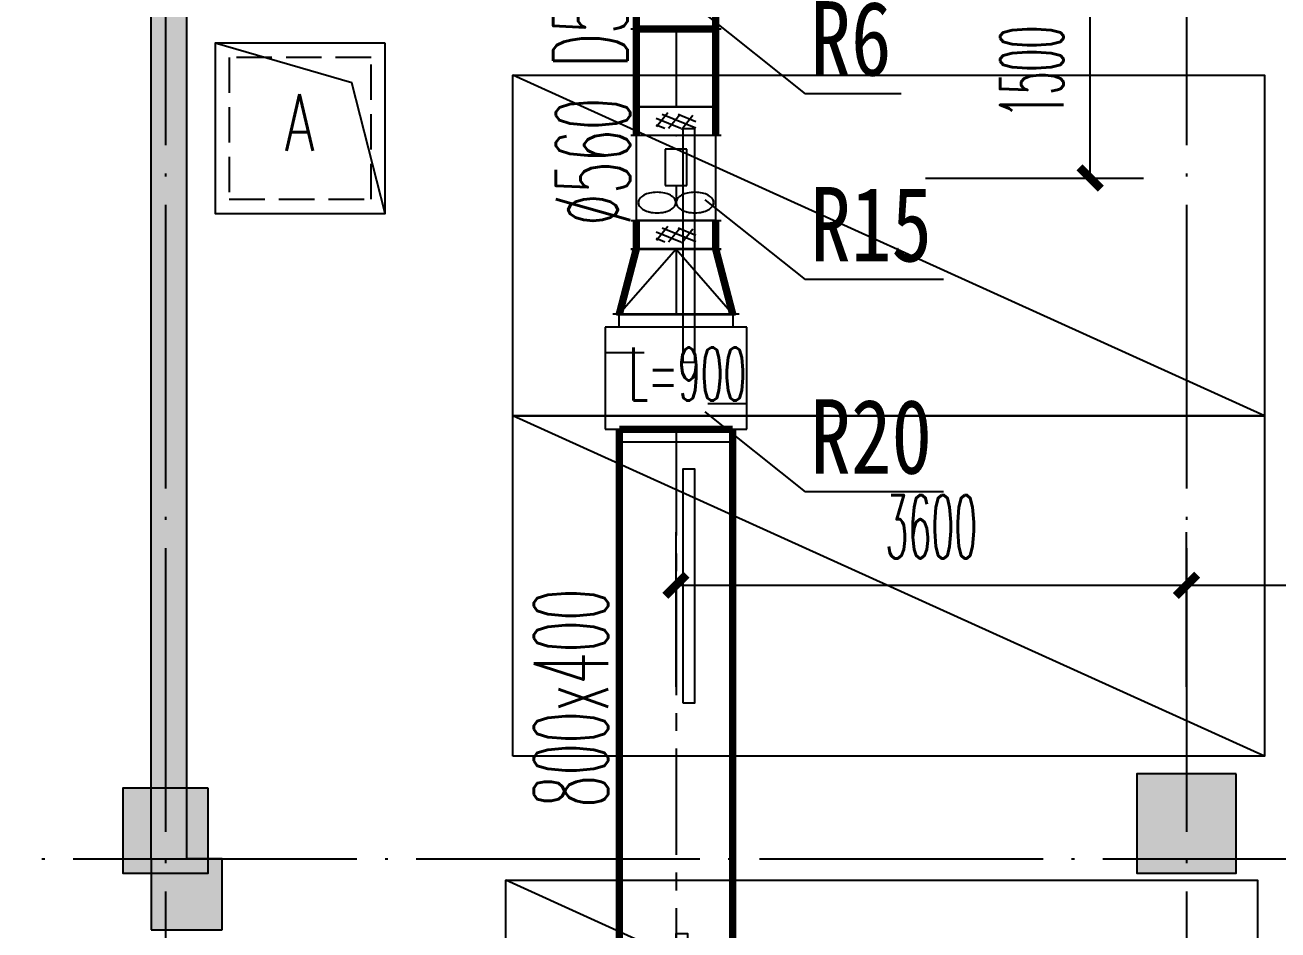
# Model space of a CAD drawing. Extents: x -888467 to -675969, y -675351 to -419232.
# Drawn here: x -776429 to -767595, y -468539 to -462161 of the extents above; entities that cross this region are included whole.
import ezdxf

# ---------------------------------------------------------------- set-up
doc = ezdxf.new("R2010")
doc.units = 0
doc.header["$LTSCALE"] = 1000
for name, pattern in [('__DASH', [0.35, 0.25, -0.1]), ('CENTER2', [1.125, 0.75, -0.125, 0.125, -0.125]), ('DOTE', [2.42, 2, -0.2, 0.02, -0.2])]:
    doc.linetypes.add(name, pattern=pattern)
doc.layers.get('0').update_dxf_attribs({"linetype": 'CONTINUOUS'})
doc.layers.get('Defpoints').update_dxf_attribs({"linetype": 'CONTINUOUS'})
for name, color, linetype in [('A-Pkng-Bdry', 132, 'CONTINUOUS'), ('A-WALL-PATT', 252, 'CONTINUOUS'), ('ACS_COM', 7, 'CONTINUOUS'), ('DIM_LEAD', 3, 'CONTINUOUS'), ('DOTE', 252, 'CONTINUOUS'), ('DUCT-送风中心线', 5, 'CENTER2'), ('DUCT-送风标注', 3, 'CONTINUOUS'), ('DUCT-送风法兰', 3, 'CONTINUOUS'), ('DUCT-送风管', 4, 'CONTINUOUS'), ('DUCT-送风管端线', 3, 'CONTINUOUS'), ('DUCT-送风管设备', 2, 'CONTINUOUS'), ('DUCT-送风阀门', 7, 'CONTINUOUS'), ('TH_DIM', 3, 'CONTINUOUS'), ('停车', 32, 'CONTINUOUS'), ('建筑层', 253, 'CONTINUOUS'), ('结构柱子', 253, 'CONTINUOUS')]:
    doc.layers.add(name, color=color, linetype=linetype)
doc.styles.add('-黑体', font='', dxfattribs={"width": 0.8})
doc.styles.add('_TCH_DIM_T3', font='simplex.shx', dxfattribs={"width": 0.423529, "bigfont": 'gbcbig.shx'})
doc.styles.add('HZF', font='simplex.shx', dxfattribs={"width": 0.5, "bigfont": 'gbcbig.shx'})
doc.styles.add('房间名称', font='simplex.shx', dxfattribs={"width": 0.75, "bigfont": 'gbcbig.shx'})
doc.styles.get('-黑体').set_extended_font_data('SimHei')
doc.dimstyles.new('_TCH_ARCH&&150', dxfattribs={"dimtxt": 446.25, "dimasz": 150, "dimexe": 375, "dimexo": 450, "dimgap": 189.375, "dimtad": 1, "dimdec": 0, "dimzin": 0, "dimdsep": 46, "dimtxsty": '_TCH_DIM_T3', "dimblk": 'ARCHTICK', "dimcen": 0.09, "dimclrt": 7, "dimazin": 2, "dimtfac": 1, "dimtdec": 0, "dimtix": 1, "dimtmove": 2, "dimatfit": 3, "dimfxl": 1, "dimtolj": 1, "dimtzin": 0, "dimarcsym": 0})

# ---------------------------------------------------------------- blocks, each defined once
blk = doc.blocks.new('ltcw')
at = {"layer": 'A-Pkng-Bdry', "color": 252}
blk.add_line((28605.2, 362729.5), (26205.2, 357429.5), dxfattribs=at)
for points in [[(28605.2, 357429.5), (26205.2, 357429.5), (26205.2, 362729.5), (28605.2, 362729.5)], [(28230.6, 358629.5), (26579.8, 358629.5), (26579.8, 358709.8), (28230.6, 358709.8)]]:
    blk.add_lwpolyline(points, close=True, dxfattribs=at)
blk = doc.blocks.new('A$C2B1B7B0A')
at = {"layer": '结构柱子'}
h = blk.add_hatch(color=253, dxfattribs=at)
h.dxf.hatch_style = 1
h.paths.add_polyline_path([(88750, 32900), (88050, 32900), (88050, 32200), (88750, 32200)])
h = blk.add_hatch(color=253, dxfattribs=at)
h.dxf.hatch_style = 1
h.paths.add_polyline_path([(81500, 32800), (80900, 32800), (80900, 32200), (81500, 32200)])
at = {"layer": '结构柱子', "color": 253}
for points in [[(88750, 32900), (88050, 32900), (88050, 32200), (88750, 32200)], [(81500, 32800), (80900, 32800), (80900, 32200), (81500, 32200)]]:
    blk.add_lwpolyline(points, close=True, dxfattribs=at)
blk = doc.blocks.new('_ArchTick')
at = {"color": 0, "linetype": 'ByBlock', "const_width": 0.4}
blk.add_lwpolyline([(-0.5, -0.5), (0.5, 0.5)], dxfattribs=at)
blk = doc.blocks.new('*D516')
at = {"layer": 'Defpoints', "color": 0, "transparency": 16777216}
for p in [(-770529, -461738.7), (-768918.2, -461738.7), (-770529, -463238.7)]:
    blk.add_point(p, dxfattribs=at)
at = {"layer": 'TH_DIM', "color": 0, "lineweight": -2, "transparency": 16777216}
for p, q in [((-770079, -461738.7), (-768543.2, -461738.7)), ((-768918.2, -463238.7), (-768918.2, -461738.7)), ((-770079, -463238.7), (-768543.2, -463238.7))]:
    blk.add_line(p, q, dxfattribs=at)
at = {"layer": 'TH_DIM', "color": 0, "lineweight": -2, "transparency": 16777216, "xscale": 150, "yscale": 150, "zscale": 150}
for p, rotation in [((-768918.2, -461738.7), 90), ((-768918.2, -463238.7), 270)]:
    blk.add_blockref('_ArchTick', p, dxfattribs=dict(at, rotation=rotation))
at = {"layer": 'TH_DIM', "color": 7, "transparency": 16777216, "insert": (-769330.7, -462488.7), "char_height": 446.25, "attachment_point": 5, "rotation": 90, "style": '_TCH_DIM_T3'}
blk.add_mtext('\\A1;1500', dxfattribs=at)
blk = doc.blocks.new('*D581')
at = {"layer": 'Defpoints', "color": 0, "transparency": 16777216}
for p in [(-765639.1, -466109.5), (-768239.1, -467275.7), (-765639.1, -467275.7)]:
    blk.add_point(p, dxfattribs=at)
at = {"layer": 'TH_DIM', "color": 0, "lineweight": -2, "transparency": 16777216}
for p, q in [((-768239.1, -466825.7), (-768239.1, -465734.5)), ((-765639.1, -466825.7), (-765639.1, -465734.5)), ((-768239.1, -466109.5), (-765639.1, -466109.5))]:
    blk.add_line(p, q, dxfattribs=at)
at = {"layer": 'TH_DIM', "color": 0, "lineweight": -2, "transparency": 16777216, "xscale": 150, "yscale": 150, "zscale": 150, "rotation": 180}
blk.add_blockref('_ArchTick', (-768239.1, -466109.5), dxfattribs=at)
at = {"layer": 'TH_DIM', "color": 0, "lineweight": -2, "transparency": 16777216, "xscale": 150, "yscale": 150, "zscale": 150}
blk.add_blockref('_ArchTick', (-765639.1, -466109.5), dxfattribs=at)
at = {"layer": 'TH_DIM', "color": 7, "transparency": 16777216, "insert": (-766939.1, -465697), "char_height": 446.25, "attachment_point": 5, "style": '_TCH_DIM_T3'}
blk.add_mtext('\\A1;2600', dxfattribs=at)
blk = doc.blocks.new('*D582')
at = {"layer": 'Defpoints', "color": 0, "transparency": 16777216}
for p in [(-768239.1, -466109.5), (-771839.1, -467275.7), (-768239.1, -467275.7)]:
    blk.add_point(p, dxfattribs=at)
at = {"layer": 'TH_DIM', "color": 0, "lineweight": -2, "transparency": 16777216}
for p, q in [((-771839.1, -466825.7), (-771839.1, -465734.5)), ((-768239.1, -466825.7), (-768239.1, -465734.5)), ((-771839.1, -466109.5), (-768239.1, -466109.5))]:
    blk.add_line(p, q, dxfattribs=at)
at = {"layer": 'TH_DIM', "color": 0, "lineweight": -2, "transparency": 16777216, "xscale": 150, "yscale": 150, "zscale": 150, "rotation": 180}
blk.add_blockref('_ArchTick', (-771839.1, -466109.5), dxfattribs=at)
at = {"layer": 'TH_DIM', "color": 0, "lineweight": -2, "transparency": 16777216, "xscale": 150, "yscale": 150, "zscale": 150}
blk.add_blockref('_ArchTick', (-768239.1, -466109.5), dxfattribs=at)
at = {"layer": 'TH_DIM', "color": 7, "transparency": 16777216, "insert": (-770039.1, -465697), "char_height": 446.25, "attachment_point": 5, "style": '_TCH_DIM_T3'}
blk.add_mtext('\\A1;3600', dxfattribs=at)
blk = doc.blocks.new('$轴流风机$00000011')
for p, q in [((-500, 500, 0), (-500, -500, 0)), ((500, 500, 0), (-500, 500, 0)), ((500, -500, 0), (500, 500, 0)), ((-339, 135, 0), (-339, -135, 0)), ((88, 135, 0), (-339, 135, 0)), ((88, -135, 0), (88, 135, 0)), ((88, 0, 0), (288, 0, 0)), ((-339, -135, 0), (88, -135, 0)), ((-500, -500, 0), (500, -500, 0))]:
    blk.add_line(p, q)
for centre, radius, start, end in [((355, 329, 0), 170, 129.1821, 153.0603), ((288, 410, 0), 64.8, 90, 129.1821), ((288, 410, 0), 64.8, 50.8179, 90), ((222, 329, 0), 170, 26.9397, 50.8179), ((633, 238, 0), 465, 168.1126, 180), ((462, 274, 0), 291, 153.0603, 168.1126), ((115, 274, 0), 291, 11.8874, 26.9397), ((-56, 238, 0), 465, 0, 11.8874), ((633, 238, 0), 465, 180, 191.8874), ((-56, 238, 0), 465, 348.1126, 0), ((462, 202, 0), 291, 191.8874, 206.9397), ((355, 148, 0), 170, 206.9397, 230.8179), ((288, 66, 0), 64.8, 230.8179, 270), ((288, 66, 0), 64.8, 270, 309.1821), ((222, 148, 0), 170, 309.1821, 333.0603), ((115, 202, 0), 291, 333.0603, 348.1126), ((633, -238, 0), 465, 168.1126, 180), ((462, -202, 0), 291, 153.0603, 168.1126), ((355, -148, 0), 170, 129.1821, 153.0603), ((288, -66, 0), 64.8, 90, 129.1821), ((288, -66, 0), 64.8, 50.8179, 90), ((222, -148, 0), 170, 26.9397, 50.8179), ((115, -202, 0), 291, 11.8874, 26.9397), ((-56, -238, 0), 465, 0, 11.8874), ((633, -238, 0), 465, 180, 191.8874), ((-56, -238, 0), 465, 348.1126, 0), ((462, -274, 0), 291, 191.8874, 206.9397), ((355, -329, 0), 170, 206.9397, 230.8179), ((222, -329, 0), 170, 309.1821, 333.0603), ((115, -274, 0), 291, 333.0603, 348.1126), ((288, -410, 0), 64.8, 230.8179, 270), ((288, -410, 0), 64.8, 270, 309.1821)]:
    blk.add_arc(centre, radius, start, end)
for p in [(-500, 0, 0), (500, 0, 0)]:
    blk.add_point(p)

msp = doc.modelspace()

# ---------------------------------------------------------------- hatches: boundary and pattern name
at = {"layer": 'A-WALL-PATT'}
for points in [[(-775539.1, -468038.7), (-775289.1, -468038.7), (-775289.1, -461588.7), (-775372.4, -461455.4), (-775539.1, -461438.7)], [(-775539.1, -468038.7), (-775539.1, -468538.7), (-775039.1, -468538.7), (-775039.1, -468038.7)]]:
    msp.add_hatch(color=256, dxfattribs=at).paths.add_polyline_path(points)
at = {"layer": '建筑层'}
h = msp.add_hatch(color=253, dxfattribs=at)
h.dxf.hatch_style = 1
h.paths.add_polyline_path([(-767889.1, -467438.7), (-768589.1, -467438.7), (-768589.1, -468138.7), (-767889.1, -468138.7)])
h = msp.add_hatch(color=253, dxfattribs=at)
h.dxf.hatch_style = 1
h.paths.add_polyline_path([(-775139.1, -467538.7), (-775739.1, -467538.7), (-775739.1, -468138.7), (-775139.1, -468138.7)])

# ---------------------------------------------------------------- linework, layer by layer
at = {"layer": 'DIM_LEAD'}
for p, q in [((-771634.9, -462082.4, 2310), (-770928.1, -462644.5, -12690)), ((-770251.7, -462644.5, -12690), (-770928.1, -462644.5, -12690)), ((-771634.9, -463392, 2310), (-770928.1, -463954.2, -12690)), ((-769953.6, -463954.2, -12690), (-770928.1, -463954.2, -12690)), ((-771634.9, -464888, 2310), (-770928.1, -465450.1, -12690)), ((-769953.6, -465450.1, -12690), (-770928.1, -465450.1, -12690))]:
    msp.add_line(p, q, dxfattribs=at)
at = {"layer": 'DOTE', "linetype": 'DOTE'}
for p, q in [((-775439.1, -448908.1), (-775439.1, -497433.1)), ((-768239.1, -448908.1), (-768239.1, -497433.1)), ((-826910.2, -468038.7), (-748174.2, -468038.7))]:
    msp.add_line(p, q, dxfattribs=at)
at = {"layer": 'DUCT-送风中心线'}
for p, q in [((-771839.1, -462188.8), (-771839.1, -462737.9)), ((-771839.1, -463739.1), (-771839.1, -463738.9)), ((-771839.1, -463739.5), (-771839.1, -464199.5)), ((-771839.1, -465009.7), (-771839.1, -471088.5))]:
    msp.add_line(p, q, dxfattribs=at)
at = {"layer": 'DUCT-送风法兰'}
for p, q in [((-772119.1, -462188.8), (-772156.6, -462188.8)), ((-772119.1, -462188.8), (-771559.1, -462188.8)), ((-771559.1, -462188.8), (-772119.1, -462188.8)), ((-771521.6, -462188.8), (-771559.1, -462188.8)), ((-772131.6, -462738), (-771546.6, -462738)), ((-771521.6, -462938.6), (-772156.6, -462938.6)), ((-772156.6, -463538.8), (-771521.6, -463538.8)), ((-771521.6, -463739.2), (-772156.6, -463739.2)), ((-772156.6, -463739.4), (-771521.6, -463739.4)), ((-771394.1, -464199.6), (-772284.1, -464199.6))]:
    msp.add_line(p, q, dxfattribs=at)
at = {"layer": 'DUCT-送风管'}
for p, q in [((-771839.1, -463739.5), (-772239.1, -464199.5)), ((-771839.1, -463739.5), (-771439.1, -464199.5)), ((-771439.1, -465009.7), (-771439.1, -465099.7))]:
    msp.add_line(p, q, dxfattribs=at)
at = {"layer": 'DUCT-送风管', "const_width": 52.5}
for points in [[(-772119.1, -462188.7), (-772119.1, -461988.7)], [(-771559.1, -461988.7), (-771559.1, -462188.7)], [(-772119.1, -462188.8), (-772119.1, -462737.9)], [(-771559.1, -462188.8), (-772119.1, -462188.8)], [(-771559.1, -462737.9), (-771559.1, -462188.8)], [(-772119.1, -462938.1), (-772119.1, -462738.1)], [(-771559.1, -462738.1), (-771559.1, -462938.1)], [(-772119.1, -463738.9), (-772119.1, -463538.9)], [(-771559.1, -463538.9), (-771559.1, -463738.9)], [(-772119.1, -463739.5), (-772239.1, -464199.5)], [(-772119.1, -463739.1), (-772119.1, -463738.9)], [(-771559.1, -463739.1), (-771559.1, -463738.9)], [(-771559.1, -463739.5), (-771439.1, -464199.5)], [(-772239.1, -465009.7), (-772239.1, -471088.5)], [(-771439.1, -465009.7), (-772239.1, -465009.7)], [(-771439.1, -471088.5), (-771439.1, -465009.7)]]:
    msp.add_lwpolyline(points, dxfattribs=at)
at = {"layer": 'DUCT-送风管端线'}
for p, q in [((-772119.1, -462188.7), (-771559.1, -462188.7)), ((-772119.1, -462737.9), (-771559.1, -462737.9)), ((-771559.1, -462738.1), (-772119.1, -462738.1)), ((-771559.1, -462938.1), (-772119.1, -462938.1)), ((-771559.1, -463538.9), (-772119.1, -463538.9)), ((-771559.1, -463738.9), (-772119.1, -463738.9)), ((-771559.1, -463738.9), (-772119.1, -463738.9)), ((-772119.1, -463739.1), (-771559.1, -463739.1)), ((-771559.1, -463739.5), (-772119.1, -463739.5)), ((-772239.1, -464199.5), (-771439.1, -464199.5)), ((-771439.1, -464199.7), (-772239.1, -464199.7)), ((-771439.1, -465099.7), (-772239.1, -465099.7))]:
    msp.add_line(p, q, dxfattribs=at)
at = {"layer": 'DUCT-送风阀门'}
for p, q in [((-771979.1, -462816.8), (-771806, -462888.1)), ((-771976.9, -462876.5), (-771896, -462776.5)), ((-771936.5, -462788.1), (-771699.1, -462886)), ((-771891.1, -462888.1), (-771810.2, -462788.1)), ((-771824.5, -462788.1), (-771699.1, -462839.8)), ((-771800.4, -462896.3), (-771719.6, -462796.3)), ((-771979.1, -462862.9), (-771918, -462888.1)), ((-771979.1, -463617.6), (-771806, -463688.9)), ((-771976.9, -463677.3), (-771896, -463577.3)), ((-771936.5, -463588.9), (-771699.1, -463686.8)), ((-771891.1, -463688.9), (-771810.2, -463588.9)), ((-771824.5, -463588.9), (-771699.1, -463640.6)), ((-771800.4, -463697.1), (-771719.6, -463597.1)), ((-771979.1, -463663.7), (-771918, -463688.9)), ((-772259.1, -464199.7), (-771419.1, -464199.7)), ((-772239.1, -464289.7), (-772239.1, -464199.7)), ((-771439.1, -464199.7), (-771439.1, -464289.7)), ((-771339.1, -464289.7), (-772339.1, -464289.7)), ((-772339.1, -464289.7), (-772339.1, -465009.7)), ((-771339.1, -465009.7), (-771339.1, -464289.7)), ((-772339.1, -464469.7), (-772064.1, -464469.7)), ((-771339.1, -464829.7), (-771614.1, -464829.7)), ((-772339.1, -465009.7), (-771339.1, -465009.7)), ((-772239.1, -465099.7), (-772239.1, -465009.7)), ((-771439.1, -465009.7), (-771439.1, -465099.7)), ((-771419.1, -465099.7), (-772259.1, -465099.7))]:
    msp.add_line(p, q, dxfattribs=at)
at = {"layer": '建筑层', "color": 253}
for p, q in [((-775539.1, -468038.7), (-775539.1, -461438.7)), ((-775289.1, -468038.7), (-775289.1, -461588.7)), ((-775539.1, -468038.7), (-775539.1, -468538.7)), ((-775039.1, -468038.7), (-775289.1, -468038.7)), ((-775039.1, -468538.7), (-775039.1, -468038.7)), ((-775539.1, -468538.7), (-775039.1, -468538.7))]:
    msp.add_line(p, q, dxfattribs=at)
for points in [[(-773889.1, -462288.7), (-775089.1, -462288.7), (-775089.1, -463488.7), (-773889.1, -463488.7)], [(-773889.1, -462288.7), (-775089.1, -462288.7), (-775089.1, -463488.7), (-773889.1, -463488.7)], [(-773889.1, -462288.7), (-775089.1, -462288.7), (-775089.1, -463488.7), (-773889.1, -463488.7)], [(-767889.1, -467438.7), (-768589.1, -467438.7), (-768589.1, -468138.7), (-767889.1, -468138.7)], [(-775139.1, -467538.7), (-775739.1, -467538.7), (-775739.1, -468138.7), (-775139.1, -468138.7)]]:
    msp.add_lwpolyline(points, close=True, dxfattribs=at)
msp.add_lwpolyline([(-773889.1, -463488.7), (-774124.5, -462568.4), (-775089.1, -462288.7)], dxfattribs=at)
at = {"layer": '建筑层', "color": 253, "linetype": '__DASH'}
msp.add_lwpolyline([(-773989.1, -462388.7), (-774989.1, -462388.7), (-774989.1, -463388.7), (-773989.1, -463388.7)], close=True, dxfattribs=at)

# ---------------------------------------------------------------- block references
msp.add_blockref('A$C2B1B7B0A', (-856639.1, -500338.7))
at = {"layer": 'DUCT-送风管设备', "color": 3, "xscale": 0.6, "yscale": 0.56, "zscale": 560, "rotation": 270}
msp.add_blockref('$轴流风机$00000011', (-771839.1, -463238.7, 9000), dxfattribs=at)
at = {"layer": '停车'}
for p, rotation in [((-1130418.6, -436309.1), 270.0000000000932), ((-1130418.6, -438709.1), 270.0000000000932), ((-1130468.6, -441983.5), 270)]:
    msp.add_blockref('ltcw', p, dxfattribs=dict(at, rotation=rotation))

# ---------------------------------------------------------------- texts
at = {"layer": 'ACS_COM', "lineweight": 0, "style": '-黑体', "width": 0.8}
for s, p in [('R6', (-770891, -462517.2, -12690)), ('R15', (-770891, -463826.9, -12690)), ('R20', (-770891, -465322.8, -12690))]:
    msp.add_text(s, height=525, dxfattribs=at).set_placement(p)
at = {"layer": 'DUCT-送风标注', "color": 3, "style": 'HZF', "width": 0.5}
for s, p in [('D560', (-772180, -462458.9, 4528.8)), ('%%C560', (-772161.7, -463574.4, 6299.7)), ('800x400', (-772317.5, -467673.9, -5666.1))]:
    msp.add_text(s, height=525, rotation=90, dxfattribs=at).set_placement(p)
msp.add_text('L=900', height=375, dxfattribs=at).set_placement((-772170.8, -464807.7, 13942.4))
at = {"layer": '建筑层', "color": 253, "style": '房间名称', "width": 0.675}
msp.add_text('A', height=400, dxfattribs=at).set_placement((-774597.7, -463047.9))

# ---------------------------------------------------------------- dimensions: what is measured, and where the dimension line sits
at = {"layer": 'TH_DIM'}
dim = msp.add_aligned_dim(p1=(-770529, -463238.7), p2=(-770529, -461738.7), distance=-1610.9, dimstyle='_TCH_ARCH&&150', dxfattribs=at)
dim.commit()
dim.dimension.update_dxf_attribs({"geometry": '*D516', "text_midpoint": (-769330.7, -462488.7)})
at = {"layer": 'TH_DIM', "color": 3}
for p1, p2, picture, middle in [((-771839.1, -467275.7), (-768239.1, -467275.7), '*D582', (-770039.1, -465697)), ((-768239.1, -467275.7), (-765639.1, -467275.7), '*D581', (-766939.1, -465697))]:
    dim = msp.add_aligned_dim(p1=p1, p2=p2, distance=1166.2, dimstyle='_TCH_ARCH&&150', dxfattribs=at)
    dim.commit()
    dim.dimension.update_dxf_attribs({"geometry": picture, "text_midpoint": middle})

doc.saveas('drawing.dxf')
